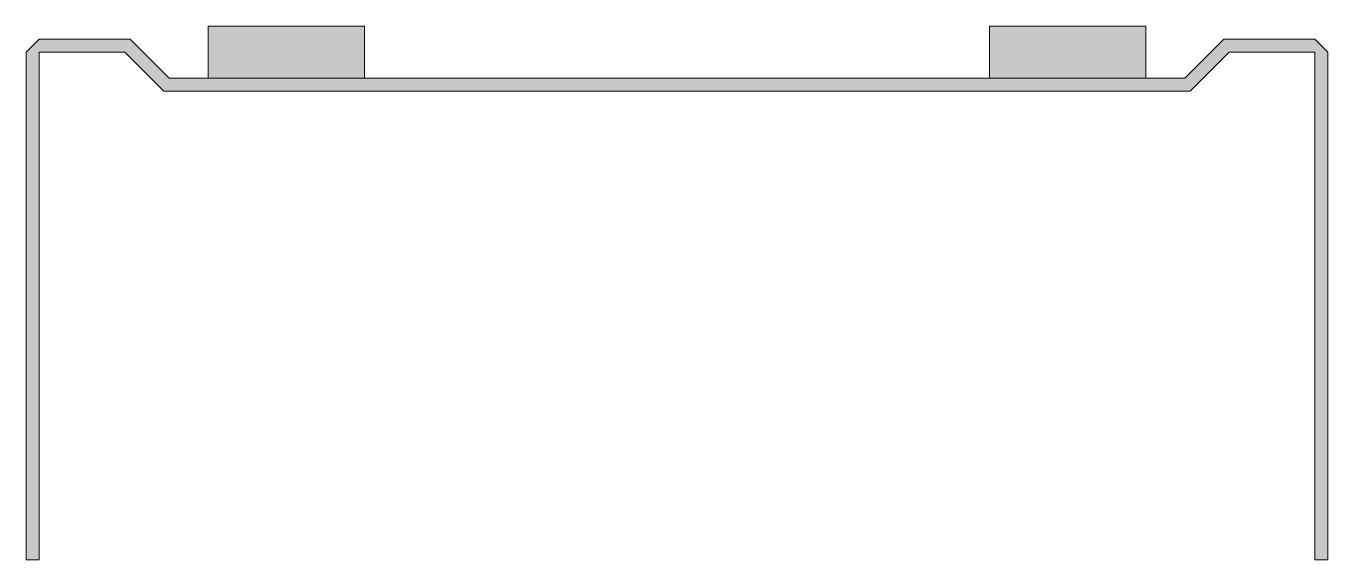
# Model space of a CAD drawing. Header units: metres. Extents: x -50 to 50, y -40 to 1.
import ezdxf

# ---------------------------------------------------------------- set-up
doc = ezdxf.new("R2010")
doc.units = ezdxf.units.M
doc.layers.add('A-DETL-GENF', color=92, linetype='Continuous', lineweight=18)

# ---------------------------------------------------------------- blocks, each defined once
blk = doc.blocks.new('22 metalstud profiel - 100 mm hor-2069735-00_0 Basismaterialen')
at = {"layer": 'A-DETL-GENF'}
for points in [[(-24, -3), (-24, 1), (-36, 1), (-36, -3)], [(36, -3), (36, 1), (24, 1), (24, -3)], [(-49, -40), (-49, -1), (-42.41, -1), (-39.41, -4), (39.41, -4), (42.41, -1), (49, -1), (49, -40), (50, -40), (50, -1), (49, 0), (42, 0), (39, -3), (-39, -3), (-42, 0), (-49, 0), (-50, -1), (-50, -40)]]:
    blk.add_hatch(color=256, dxfattribs=at).paths.add_polyline_path(points)
for p, q in [((-24, 1), (-36, 1)), ((-36, 1), (-36, -3)), ((-24, -3), (-24, 1)), ((36, 1), (24, 1)), ((24, 1), (24, -3)), ((36, -3), (36, 1)), ((42, 0), (39, -3)), ((49, 0), (42, 0)), ((50, -1), (49, 0)), ((-49, 0), (-50, -1)), ((-42, 0), (-49, 0)), ((-39, -3), (-42, 0)), ((-50, -1), (-50, -40)), ((-49, -40), (-49, -1)), ((-49, -1), (-42.41, -1)), ((-42.41, -1), (-39.41, -4)), ((39.41, -4), (42.41, -1)), ((42.41, -1), (49, -1)), ((49, -1), (49, -40)), ((50, -40), (50, -1)), ((-39.41, -4), (39.41, -4)), ((39, -3), (-39, -3)), ((-50, -40), (-49, -40)), ((49, -40), (50, -40)), ((50, -40), (49, -40))]:
    blk.add_line(p, q, dxfattribs=at)

msp = doc.modelspace()

# ---------------------------------------------------------------- block references
msp.add_blockref('22 metalstud profiel - 100 mm hor-2069735-00_0 Basismaterialen', (0, 0))

doc.saveas('drawing.dxf')
